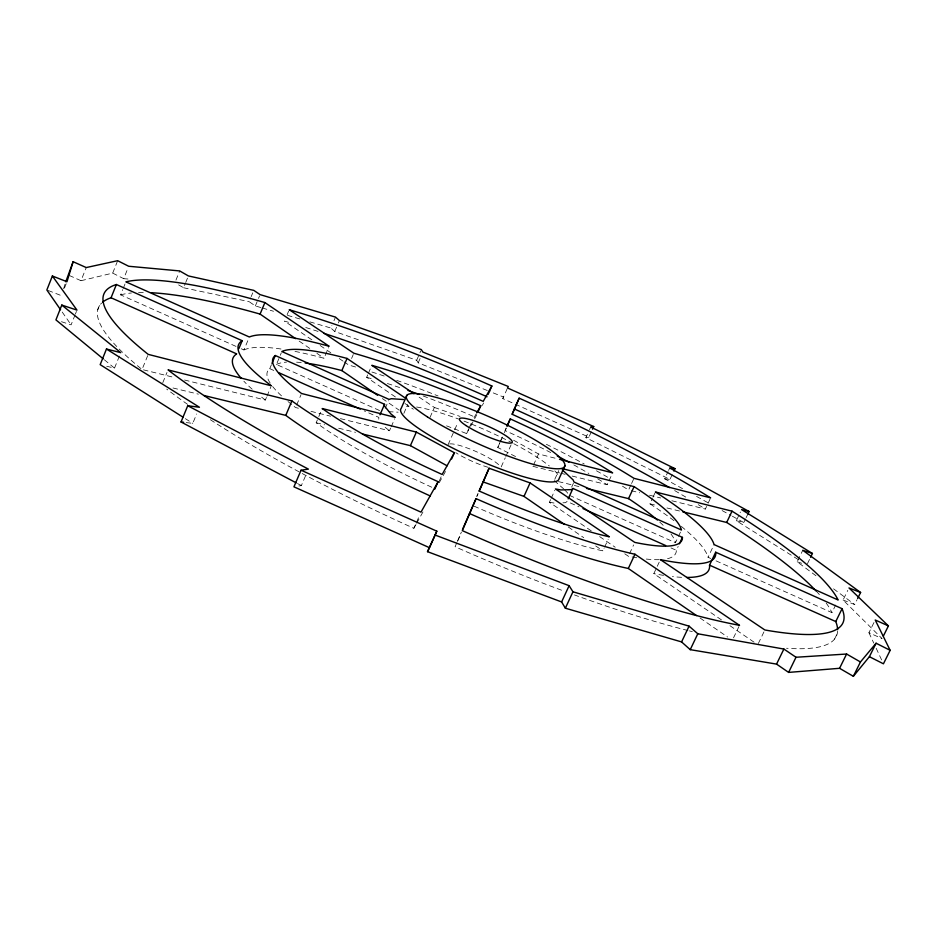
<?xml version="1.0" encoding="UTF-8"?>
<svg xmlns="http://www.w3.org/2000/svg" width="937" height="937" viewBox="0 0 937 937"><rect width="100%" height="100%" fill="white"/><g stroke="black" fill="none" stroke-linecap="round" stroke-linejoin="round"><path stroke-width="0.7" stroke-dasharray="4.68 3.51" d="M378.759 419.226L378.853 417.41L364.224 410.874M63.611 288.737L65.332 283.185M64.477 288.069L66.492 282.997M69.221 275.443L81.004 280.713L86.227 267.56M61.444 321.696L71.107 324.846L74.843 315.464M75.37 314.118L76.436 311.435M97.753 309.796L100.774 302.241M81.004 280.713L112.698 273.112L117.664 260.697M112.698 273.112L123.707 278.687L127.701 268.743M235.995 346.397L120.639 294.862L122.735 289.65M123.251 288.35L125.347 283.15M106.689 366.238L114.501 368.147L120.252 353.952M175.957 280.104L179.693 270.934M147.695 355.627L142.049 369.494A370.033 69.303 23.8 0 1 101.606 303.096M178.616 284.883L183.57 287.753L185.175 283.817M185.713 282.505L188.396 275.935M162.792 382.683L166.985 372.469M186.24 422.587L192.764 423.36L196.653 413.967M260.954 307.582L255.356 305.942L249.09 301.644L250.659 297.884M251.175 296.631L252.744 292.871M255.356 305.942L257.98 299.653M258.507 298.399L259.549 295.881M241.301 348.763L243.948 349.946L248.809 338.292M287.109 314.773L288.701 310.979M270.196 383.116A190.516 35.208 23.8 0 1 269.762 368.674L271.425 364.727M379.532 410.511L276.427 364.458L281.323 352.816M184.566 380.024L265.347 400.04L266.436 397.452M266.986 396.152L270.805 387.086M296.666 404.983L301.011 394.77M487.31 390.518L418.207 362.818L416.672 360.265L334.743 331.487L330.866 328.02L331.897 325.596M333.959 320.747L335.505 317.104M334.743 331.487L337.847 324.179M338.374 322.96L339.405 320.524M294.991 351.41A224.177 40.935 23.8 0 1 324.026 358.262L328.559 347.592M431.746 487.228A192.436 35.934 23.9 0 1 316.167 422.751L322.246 408.532M351.574 358.473L353.261 354.526M298.88 485.987L301.363 485.577L306.247 474.181M456.823 542.746L455.101 546.74A373.898 70.79 24.1 0 0 564.238 591.2M457.397 541.422L461.402 532.099M476.757 496.376L477.893 493.74M515.573 456.565L497.77 447.499L502.244 437.064M504.34 432.695L506.495 427.682M395.402 396.96L366.66 377.306L367.808 374.648M368.382 373.313L370.677 367.983M385.177 408.427L388.527 400.708M416.672 360.265L420.736 350.93M418.207 362.818L420.537 357.442M340.424 418.64L389.452 430.786L390.624 428.115M391.209 426.78L394.7 418.745M403.847 413.404L407.7 404.585M430.024 417.398L434.381 407.443L417.539 396.105M448.085 444.712L457.83 422.669M210.38 419.729A373.863 70.779 23.9 0 0 413.849 528.292L416.051 523.326M416.602 522.085L419.893 514.636M439.23 481.091L442.159 474.473M446.551 425.843L466.591 433.573L468.769 428.654M469.32 427.424L472.049 421.263M470.749 426.101L476.746 414.81M591.306 431.852L588.893 437.157L502.794 398.612L507.526 387.977M506.203 427.963L505.055 430.551A186.03 33.58 24.1 0 1 550.687 452.548M497.77 447.499L499.96 442.58M500.51 441.35L502.712 436.431M476.933 496.352L478.104 493.705M457.877 540.544L461.203 533.106M501.201 466.884L505.266 457.83M505.839 456.53L511.063 444.888M533.481 465.092L538.506 453.953L558.089 458.954M554.774 479.322L558.768 470.55M591.27 530.881L549.398 502.255L550.605 499.597M551.214 498.261L554.845 490.285M672.204 474.649L669.967 479.428L585.848 437.661L588.881 431.008M589.49 429.673L590.708 427.014M571.652 487.123L573.397 483.293M572.156 476.055L607.188 484.734L608.394 482.098M609.003 480.775L612.037 474.192M630.976 484.827L628.563 490.028A221.987 40.15 24.1 0 0 620.411 484.921M631.573 483.515L633.986 478.315M474.122 506.191A192.46 35.946 24.1 0 0 602.866 550.874L604.049 548.321M604.634 547.044L608.183 539.384M673.996 520.679A224.224 40.959 24.2 0 0 649.927 503.825L652.375 498.554M652.984 497.242L655.432 491.984M629.535 553.72L633.635 544.912M682.558 488.681L664.684 478.807L668.046 471.592M668.596 470.397L669.721 467.996M721.49 619.919L653.815 573.655L659.203 562.177M569.473 495.368L675.472 542.722L677.861 537.639M678.458 536.374L680.848 531.279M667.566 558.675A190.562 35.231 24.2 0 0 676.338 550.312L678.165 546.435M671.852 500.756L705.362 509.06L710.047 499.116M710.714 558.475L708.056 557.281L714.076 544.584M798.183 559.518L736.306 520.714L740.417 512.082M736.306 520.714L743.814 522.553L745.571 518.875M746.157 517.646L747.913 513.968M733.53 637.816L738.93 626.595M815.963 575.751L797.188 561.802L802.763 550.277M758.338 643.485L764.276 631.21M807.471 563.676L809.943 558.569M716.044 560.853L831.939 612.634L835.652 605.056M873.963 622.543L868.927 632.721L882.104 638.612L843.066 600.008L847.798 590.357M502.794 398.612L503.567 397.042L488.657 391.069M834.574 639.046L838.182 631.725M843.066 600.008L854.673 604.529L857.05 599.715M413.849 528.292L415.969 524.486M416.684 523.221L424.461 509.248M439.219 482.742L445.52 471.416M466.591 433.573L470.046 427.354M482.262 405.428L483.633 402.957M474.052 417.679L476.066 414.095M585.848 437.661L588.893 437.157M562.926 502.818L565.585 502.689L566.99 501.459L578.996 506.823M388.457 411.659L398.084 412.198M123.707 278.687L127.971 279.027M664.684 478.807L669.967 479.428M549.398 502.255L554.927 503.181M183.57 287.753L249.09 301.644M173.017 387.988L198.386 394.149M316.167 422.751L324.6 424.801M338.667 428.221L355.545 432.32M558.417 481.595L579.453 486.701M649.927 503.825L657.036 505.547M666.98 507.959L679.77 511.075M143.466 369.846L174.645 377.564M298.388 408.227L295.588 407.536A190.516 35.208 23.8 0 1 292.93 405.498M311.002 411.355L330.609 416.215M532.919 466.333L559.541 472.927M560.947 473.279L565.152 474.321M631.362 490.719L639.737 492.792M649.505 495.216L660.679 497.98M262.348 307.992L273.534 311.26M287.518 315.347L300.109 319.025M309.889 321.883L330.866 328.02M434.381 407.443L460.055 416.438M797.188 561.802L804.087 564.051M48.174 290.493L61.467 295.67M269.762 368.674L273.756 370.455M670.997 547.934L676.338 550.312M297.474 483.527L301.363 485.577M513.57 440.226L538.506 453.953M696.589 496.446L709.356 503.509M722.122 510.56L731.059 515.502M732.336 516.205L743.814 522.553M185.35 418.663L192.764 423.36M311.845 339.826L284.461 321.098A361.05 66.012 23.9 0 1 291.009 323.019M320.173 345.519L330.89 352.851M339.229 358.543L342.801 360.991M343.984 361.799L348.751 365.055A221.964 40.15 23.9 0 1 356.716 367.351M404.983 403.507L413.358 409.235M599.645 536.608L615.199 547.243M624.768 553.79L628.364 556.238A190.562 35.231 24.2 0 0 637.558 557.89M729.946 625.705L754.121 642.232M299.161 341.091L311.002 349.267M316.917 353.354L324.026 358.262M382.39 398.576L399.08 410.113M568.209 526.934L583.739 537.674M595.698 545.931L602.866 550.874M700.056 618.01L727.557 637.008M554.212 480.576L563.594 488.821M833.555 588.834L854.673 604.529M385.177 427.342L389.452 430.786M104.37 359.796L114.501 368.147M564.531 489.782L567.365 492.663L568.15 494.783M62.205 312.056L71.107 324.846M868.927 632.721L873.764 643.087M876.177 648.263L882.221 661.217M243.948 349.946A224.177 40.935 23.8 0 1 281.018 349.009M371.93 372.024A221.964 40.15 23.9 0 1 384.744 376.229M396.656 380.34A221.964 40.15 23.9 0 1 438.071 395.953M305.755 327.517A361.05 66.012 23.9 0 1 319.482 331.885M366.66 377.306A186.006 33.58 23.9 0 1 373.371 379.227M387.391 383.526A186.006 33.58 23.9 0 1 401.282 388.129M423.102 395.953A186.006 33.58 23.9 0 1 475.598 417.398M573.819 464.904A186.03 33.58 24.1 0 1 588.881 473.513M597.701 478.795A186.03 33.58 24.1 0 1 607.188 484.734M120.639 294.862A364.727 67.335 23.8 0 1 131.461 292.988M138.594 292.555A364.727 67.335 23.8 0 1 144.802 292.52M692.326 631.632A373.898 70.79 24.1 0 1 689.421 630.906M687.945 630.531A373.898 70.79 24.1 0 1 574.44 594.936M187.623 404.386A373.863 70.779 23.9 0 1 166.681 389.078M659.765 522.108A187.904 34.247 24.2 0 1 664.989 527.098M670.997 533.996A187.904 34.247 24.2 0 1 675.472 542.722M659.133 559.658A190.562 35.231 24.2 0 1 645.886 559.014M837.584 631.233A370.127 69.338 24.2 0 1 786.53 648.252M681.609 577.321A227.422 42.13 24.2 0 1 672.426 576.56M663.537 575.353A227.422 42.13 24.2 0 1 653.815 573.655M546.376 444.314A221.987 40.15 24.1 0 1 584.255 464.002M596.471 470.784A221.987 40.15 24.1 0 1 609.343 478.233M291.653 404.491A190.516 35.208 23.8 0 1 287.975 401.516M281.487 395.847A190.516 35.208 23.8 0 1 271.016 384.334M265.347 400.04A227.363 42.106 23.8 0 1 258.975 395.016M252.182 389.23A227.363 42.106 23.8 0 1 243.878 381.23M276.427 364.458A187.857 34.236 23.8 0 1 286.499 362.127M296.584 362.174A187.857 34.236 23.8 0 1 302.182 362.666M674.675 490.566A361.085 66.023 24.1 0 1 687.289 498.015M698.276 504.668A361.085 66.023 24.1 0 1 705.362 509.06M681.316 526.407A224.224 40.959 24.2 0 1 708.056 557.281M816.232 591.118A364.821 67.37 24.2 0 1 821.62 597.185M826.153 603.006A364.821 67.37 24.2 0 1 831.939 612.634M488.072 467.294A28.766 5.259 24 0 1 455.804 452.676M449.678 443.939A28.766 5.259 24 0 1 463.37 446.609L469.859 448.952A28.766 5.259 24 0 1 499.702 465.806M406.517 406.389A86.497 15.179 24 0 1 408.93 406.307M416.578 407.009A86.497 15.179 24 0 1 458.451 419.003M463.991 421.1A86.497 15.179 24 0 1 512.48 443.025M513.781 443.716A86.497 15.179 24 0 1 549.293 465.935M554.809 470.901A86.497 15.179 24 0 1 558.78 476.488"/><path stroke-width="1.41" d="M275.302 355.51L384.545 404.304L384.475 406.061L390.975 414.002L395.285 417.41L301.55 393.493A190.773 33.837 23.8 0 1 275.302 355.51L271.976 363.404M592.512 429.205L593.718 426.558L507.526 387.977L508.276 386.477L422.868 352.078L421.31 349.595L339.405 320.524L335.505 317.104L260.076 294.616L253.775 290.365L188.396 275.935L179.693 270.934L128.697 266.26L117.664 260.697L86.227 267.56L73.121 261.704L66.984 281.732L52.367 276.005L46.85 289.978L60.589 309.737M65.766 281.803L73.121 261.704M52.367 276.005L76.975 310.1L61.795 305.075L55.927 319.892L103.246 358.871M102.648 302.171A370.033 69.303 23.8 0 1 111.058 297.767L116.375 284.508L242.179 340.705A227.679 40.467 23.8 0 0 271.343 385.786L148.21 354.373A370.548 66.609 23.8 0 1 116.375 284.508M61.795 305.075L120.779 352.652L106.467 349.032L100.177 364.634L182.891 417.094M296.186 482.836L181.028 421.978L187.74 405.744L199.44 407.255L106.467 349.032M238.876 348.623L242.179 340.705M295.6 338.632L260.088 314.094L264.89 302.569L329.133 346.257A224.47 39.342 23.8 0 0 249.347 337.004L125.874 281.85A365.231 64.712 23.8 0 1 264.89 302.569M204.032 395.519L285.773 415.372L291.899 400.931A229.975 41.31 23.9 0 0 438.106 481.677L434.827 489.114M305.157 363.017A187.857 34.236 23.8 0 1 341.853 370.572L347.041 358.438L405.744 398.366M301.046 470.21L293.937 486.83L429.474 547.7L436.818 531.185L301.046 470.21L308.414 469.121L187.74 405.744M462.538 529.44L476.043 498.636A229.998 41.322 24.1 0 0 634.958 554.235L739.539 625.342A374.425 68.038 24.1 0 1 462.316 530.635L476.043 498.636M479.018 491.105L489.079 468.242L530.084 482.918L609.366 536.831A192.717 34.552 24.1 0 1 479.287 491.07L489.079 468.242M512.106 414.131L519.157 398.166A361.577 63.447 24.1 0 1 710.633 497.875L633.986 478.315A222.28 38.593 24.1 0 0 512.223 414.318L519.157 398.166M507.022 426.429L510.255 418.909A186.276 32.28 24.1 0 1 612.646 472.869L559.494 459.306M379.989 414.786L384.545 404.304M406.904 395.262L401.235 408.274A86.497 15.179 24 0 0 473.103 457.76A86.497 15.179 24 0 0 559.038 478.76L564.917 465.83M362.584 434.03L410.406 445.649L416.344 432.098L454.363 452.735L451.622 458.943M477.893 412.21L480.763 405.744A186.252 32.268 23.9 0 0 371.825 365.325L413.931 393.681M488.13 394.383L491.866 385.985A361.541 63.435 23.9 0 0 289.24 309.714L353.823 353.202A222.256 38.581 23.9 0 1 483.223 401.364L491.866 385.985M869.395 656.696L883.427 663.806L890.15 650.325L876.083 643.227L869.395 656.696L853.349 676.303L839.564 668.304L788.614 672.403L776.55 664.11L690.229 649.657L681.574 641.915L565.362 608.207L561.614 601.952L427.518 551.67L436.818 531.185M507.362 425.375L510.255 418.909M564.624 524.462L523.994 496.399L530.084 482.918M568.173 498.859L572.929 488.458L682.429 537.37L679.384 543.847M561.614 601.952L569.122 585.684L434.944 534.992M565.362 608.207L572.952 591.786L569.122 585.684M657.411 520.035A187.904 34.247 24.2 0 0 628.54 498.625L634.091 486.631L562.704 468.758M696.472 615.539L628.317 568.466L634.958 554.235M673.867 471.065L674.991 468.676L590.708 427.014L593.718 426.558M816.232 591.118A364.821 67.37 24.2 0 0 726.679 522.459L732.043 511.169L655.432 491.984A224.529 39.366 24.2 0 1 714.076 544.584L838.135 599.996A365.325 64.747 24.2 0 0 732.043 511.169M686.704 577.45A227.422 42.13 24.2 0 0 709.532 565.152L715.669 552.221L842.07 608.687L835.769 621.547A370.127 69.338 24.2 0 1 837.608 629.734M681.574 641.915L689.07 626.15L572.952 591.786M747.913 513.968L749.085 511.508L669.721 467.996L674.991 468.676M690.229 649.657L697.796 633.775L689.07 626.15M810.564 557.304L812.414 553.474L741.589 509.611L749.085 511.508M776.55 664.11L783.882 649.048L796.005 657.259L846.603 654.026L860.447 661.979L876.083 643.227M788.614 672.403L796.005 657.259M427.518 551.67L429.474 547.7M857.636 598.52L860.599 592.5L802.763 550.277L812.414 553.474M839.564 668.304L846.603 654.026M853.349 676.303L860.447 661.979M883.368 636.071L888.417 625.893L848.981 587.944L860.599 592.5M438.106 481.677L420.994 512.152A374.39 68.026 23.9 0 1 168.039 369.904L291.899 400.931M454.363 452.735L442.159 474.473A192.694 34.54 23.9 0 1 322.246 408.532L416.344 432.098M476.734 412.901L480.763 405.744M572.929 488.458L571.558 489.629L560.958 489.946L555.442 488.962L634.806 542.394A190.82 33.861 24.2 0 0 682.429 537.37M403.589 399.549L391.268 398.693L389.078 399.42L281.861 351.527A188.103 32.9 23.8 0 1 347.041 358.438M181.028 421.978L183.64 422.282M697.796 633.775L783.882 649.048M586.468 488.411L628.54 498.625M682.616 511.766L726.679 522.459M523.994 496.399L482.988 481.876M888.417 625.893L875.228 620.001L890.15 650.325M111.058 297.767L236.686 353.893A227.363 42.106 23.8 0 0 241.336 378.431M279.085 372.832L360.23 409.082M582.99 508.615L665.668 545.545M709.532 565.152L835.769 621.547M447.09 465.794L410.406 445.649M341.853 370.572L377.623 395.285M562.247 469.753L573.163 479.943L573.983 482.005L681.445 530.014A188.15 32.912 24.2 0 0 634.091 486.631M323.64 333.244A361.05 66.012 23.9 0 1 487.064 396.784M151.407 292.742A364.727 67.335 23.8 0 1 260.088 314.094M557.269 455.979A186.03 33.58 24.1 0 1 568.841 462.164M407.97 390.448A186.006 33.58 23.9 0 1 418.933 394.407M628.317 568.466A229.682 42.985 24.1 0 1 469.402 513.476M430.212 495.942A229.659 42.985 23.9 0 1 285.773 415.372M715.669 552.221A227.726 40.49 24.2 0 1 660.398 559.635L764.873 629.98A370.642 66.644 24.2 0 0 842.07 608.687M514.331 408.954A361.085 66.023 24.1 0 1 669.533 487.591M427.413 416.895A86.614 14.57 24 0 0 561.427 468.441A86.614 14.57 24 0 0 468.02 408.052A86.614 14.57 24 0 0 427.413 416.895M465.958 425.527A28.848 4.849 24 0 0 510.864 443.072A28.848 4.849 24 0 0 480.751 423.208A28.848 4.849 24 0 0 465.958 425.527"/></g></svg>
